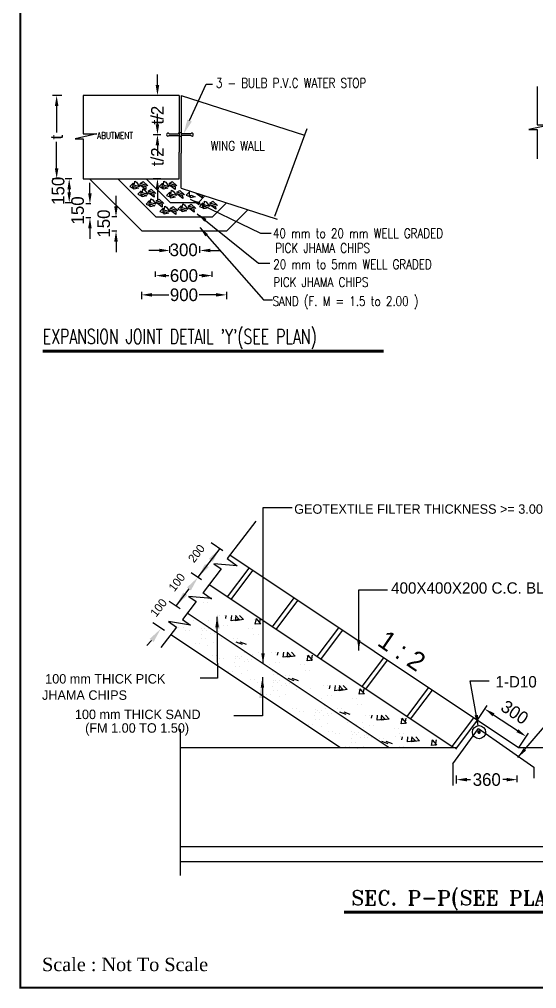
# Model space of a CAD drawing. Extents: x -377620 to 406987, y -326460 to -226264.
# Drawn here: x 280583 to 292895, y -271411 to -248352 of the extents above; entities that cross this region are included whole.
import ezdxf
from ezdxf.enums import TextEntityAlignment as Align

# ---------------------------------------------------------------- set-up
doc = ezdxf.new("R2010")
doc.units = 0
doc.header["$LTSCALE"] = 300
doc.header["$MEASUREMENT"] = 0
doc.layers.get('0').update_dxf_attribs({"linetype": 'CONTINUOUS'})
doc.layers.get('DEFPOINTS').update_dxf_attribs({"linetype": 'CONTINUOUS'})
doc.layers.add('LINE', color=7, linetype='CONTINUOUS')
doc.styles.add('BIG', font='ROMANT.SHX')
doc.styles.add('ROMANS', font='romans.shx', dxfattribs={"width": 0.8, "height": 100})
doc.dimstyles.new('3', dxfattribs={"dimtxt": 225, "dimasz": 350, "dimexe": 100, "dimexo": 25, "dimgap": 9, "dimtad": 0, "dimdec": 0, "dimzin": 0, "dimdsep": 46, "dimtxsty": 'Standard', "dimcen": 0, "dimclrd": 5, "dimclre": 6, "dimclrt": 256, "dimadec": 0, "dimazin": 0, "dimtfac": 1, "dimtdec": 0, "dimtofl": 0, "dimtmove": 2, "dimatfit": 3, "dimfxl": 1, "dimtolj": 1, "dimtzin": 0, "dimarcsym": 0})

# ---------------------------------------------------------------- blocks, each defined once
blk = doc.blocks.new('*D112')
at = {"layer": 'DEFPOINTS', "color": 0}
for p in [(291479, -265028), (292645, -265413), (292464, -265684)]:
    blk.add_point(p, dxfattribs=at)
at = {"layer": 'LINE', "color": 7, "lineweight": -2}
for p, q in [((291493, -265007), (291715, -264673)), ((291868, -264895), (292437, -265274)), ((292478, -265664), (292700, -265330))]:
    blk.add_line(p, q, dxfattribs=at)
at = {"layer": 'LINE', "color": 7}
for points in [[(291891, -264860), (291845, -264930), (291660, -264756)], [(292460, -265240), (292414, -265309), (292645, -265413)]]:
    blk.add_solid(points, dxfattribs=at)
at = {"layer": 'LINE', "color": 7, "insert": (292374, -264838), "char_height": 300, "attachment_point": 5, "rotation": 326.3099}
blk.add_mtext('\\A1;300', dxfattribs=at)
blk = doc.blocks.new('*D113')
at = {"layer": 'DEFPOINTS', "color": 0}
for p in [(290987, -266439), (290987, -266556), (292429, -266528)]:
    blk.add_point(p, dxfattribs=at)
at = {"layer": 'LINE', "color": 7, "lineweight": -2}
for p, q in [((290987, -266531), (290987, -266339)), ((291237, -266439), (291324, -266439)), ((292179, -266439), (292092, -266439)), ((292429, -266503), (292429, -266339))]:
    blk.add_line(p, q, dxfattribs=at)
at = {"layer": 'LINE', "color": 7}
for points in [[(291237, -266398), (291237, -266481), (290987, -266439)], [(292179, -266398), (292179, -266481), (292429, -266439)]]:
    blk.add_solid(points, dxfattribs=at)
at = {"layer": 'LINE', "color": 7, "insert": (291708, -266439), "char_height": 300, "attachment_point": 5}
blk.add_mtext('\\A1;360', dxfattribs=at)
blk = doc.blocks.new('*D114')
at = {"layer": 'DEFPOINTS', "color": 0}
for p in [(283488, -254811), (285512, -254811), (285512, -254906)]:
    blk.add_point(p, dxfattribs=at)
at = {"layer": 'LINE', "color": 7, "lineweight": -2}
for p, q in [((283488, -254836), (283488, -255006)), ((283738, -254906), (284141, -254906)), ((285262, -254906), (284859, -254906)), ((285512, -254836), (285512, -255006))]:
    blk.add_line(p, q, dxfattribs=at)
at = {"layer": 'LINE', "color": 7}
for points in [[(283738, -254864), (283738, -254947), (283488, -254906)], [(285262, -254864), (285262, -254947), (285512, -254906)]]:
    blk.add_solid(points, dxfattribs=at)
at = {"layer": 'LINE', "color": 7, "insert": (284500, -254906), "char_height": 300, "attachment_point": 5}
blk.add_mtext('\\A1;900', dxfattribs=at)
blk = doc.blocks.new('*D126')
at = {"layer": 'DEFPOINTS', "color": 0}
for p in [(281616, -250163), (281470, -252143), (281616, -252143)]:
    blk.add_point(p, dxfattribs=at)
at = {"layer": 'LINE', "color": 7, "lineweight": -2}
for p, q in [((281591, -250163), (281370, -250163)), ((281470, -250413), (281470, -251044)), ((281470, -251893), (281470, -251262)), ((281591, -252143), (281370, -252143))]:
    blk.add_line(p, q, dxfattribs=at)
at = {"layer": 'LINE', "color": 7}
for points in [[(281428, -250413), (281512, -250413), (281470, -250163)], [(281428, -251893), (281512, -251893), (281470, -252143)]]:
    blk.add_solid(points, dxfattribs=at)
at = {"layer": 'LINE', "color": 7, "insert": (281470, -251153), "char_height": 300, "attachment_point": 5, "rotation": 90}
blk.add_mtext('\\A1;t', dxfattribs=at)
blk = doc.blocks.new('*D127')
at = {"layer": 'DEFPOINTS', "color": 0}
for p in [(283968, -250163), (283869, -251097), (283968, -251097)]:
    blk.add_point(p, dxfattribs=at)
at = {"layer": 'LINE', "color": 7, "lineweight": -2}
for p, q in [((283869, -249913), (283869, -249663)), ((283943, -250163), (283769, -250163)), ((283943, -251097), (283769, -251097)), ((283869, -251347), (283869, -251597))]:
    blk.add_line(p, q, dxfattribs=at)
at = {"layer": 'LINE', "color": 7}
for points in [[(283827, -249913), (283911, -249913), (283869, -250163)], [(283827, -251347), (283911, -251347), (283869, -251097)]]:
    blk.add_solid(points, dxfattribs=at)
at = {"layer": 'LINE', "color": 7, "insert": (283869, -250630), "char_height": 300, "attachment_point": 5, "rotation": 90}
blk.add_mtext('\\A1;t/2', dxfattribs=at)
blk = doc.blocks.new('*D129')
at = {"layer": 'DEFPOINTS', "color": 0}
for p in [(282305, -252739), (282262, -253077), (282305, -253077)]:
    blk.add_point(p, dxfattribs=at)
at = {"layer": 'LINE', "color": 7, "lineweight": -2}
for p, q in [((282262, -252489), (282262, -252239)), ((282280, -252739), (282162, -252739)), ((282280, -253077), (282162, -253077)), ((282262, -253327), (282262, -253577))]:
    blk.add_line(p, q, dxfattribs=at)
at = {"layer": 'LINE', "color": 7}
for points in [[(282220, -252489), (282304, -252489), (282262, -252739)], [(282220, -253327), (282304, -253327), (282262, -253077)]]:
    blk.add_solid(points, dxfattribs=at)
at = {"layer": 'LINE', "color": 7, "insert": (281970, -252897), "char_height": 300, "attachment_point": 5, "rotation": 90}
blk.add_mtext('\\A1;150', dxfattribs=at)
blk = doc.blocks.new('*D130')
at = {"layer": 'DEFPOINTS', "color": 0}
for p in [(281854, -252146), (281769, -252715), (281854, -252715)]:
    blk.add_point(p, dxfattribs=at)
at = {"layer": 'LINE', "color": 7, "lineweight": -2}
for p, q in [((281829, -252146), (281669, -252146)), ((281769, -252396), (281769, -252465)), ((281829, -252715), (281669, -252715))]:
    blk.add_line(p, q, dxfattribs=at)
at = {"layer": 'LINE', "color": 7}
for points in [[(281727, -252396), (281811, -252396), (281769, -252146)], [(281727, -252465), (281811, -252465), (281769, -252715)]]:
    blk.add_solid(points, dxfattribs=at)
at = {"layer": 'LINE', "color": 7, "insert": (281506, -252431), "char_height": 300, "attachment_point": 5, "rotation": 90}
blk.add_mtext('\\A1;150', dxfattribs=at)
blk = doc.blocks.new('KHOA')
for points in [[(2.23, 3.97), (0.46, 2.17), (2.15, 1.43), (2.23, 3.97)], [(2.84, 2.25), (5.07, 1.3), (2.66, 0.78), (2.84, 2.25)], [(2.78, 2.91), (3.06, 4.99), (3.96, 4.47), (5.66, 2.1), (2.78, 2.91)], [(5.63, 3.11), (8.93, 2.17), (8.98, 0.6), (5.63, 3.11)], [(5.88, 3.84), (7.47, 4.84), (9.94, 2.55), (5.88, 3.84)]]:
    blk.add_lwpolyline(points)
blk = doc.blocks.new('*D131')
at = {"layer": 'DEFPOINTS', "color": 0}
for p in [(282926, -253052), (282883, -253389), (282926, -253389)]:
    blk.add_point(p, dxfattribs=at)
at = {"layer": 'LINE', "color": 7, "lineweight": -2}
for p, q in [((282883, -252802), (282883, -252552)), ((282901, -253052), (282783, -253052)), ((282901, -253389), (282783, -253389)), ((282883, -253639), (282883, -253889))]:
    blk.add_line(p, q, dxfattribs=at)
at = {"layer": 'LINE', "color": 7}
for points in [[(282841, -252802), (282925, -252802), (282883, -253052)], [(282841, -253639), (282925, -253639), (282883, -253389)]]:
    blk.add_solid(points, dxfattribs=at)
at = {"layer": 'LINE', "color": 7, "insert": (282591, -253210), "char_height": 300, "attachment_point": 5, "rotation": 90}
blk.add_mtext('\\A1;150', dxfattribs=at)
blk = doc.blocks.new('*D132')
at = {"layer": 'DEFPOINTS', "color": 0}
for p in [(284880, -253850), (284163, -253929), (284880, -253929)]:
    blk.add_point(p, dxfattribs=at)
at = {"layer": 'LINE', "color": 7, "lineweight": -2}
for p, q in [((283913, -253850), (283663, -253850)), ((284163, -253904), (284163, -253750)), ((284880, -253904), (284880, -253750)), ((285130, -253850), (285380, -253850))]:
    blk.add_line(p, q, dxfattribs=at)
at = {"layer": 'LINE', "color": 7}
for points in [[(283913, -253808), (283913, -253892), (284163, -253850)], [(285130, -253808), (285130, -253892), (284880, -253850)]]:
    blk.add_solid(points, dxfattribs=at)
at = {"layer": 'LINE', "color": 7, "insert": (284494, -253837), "char_height": 300, "attachment_point": 5}
blk.add_mtext('\\A1;300', dxfattribs=at)
blk = doc.blocks.new('*D133')
at = {"layer": 'DEFPOINTS', "color": 0}
for p in [(283825, -254506), (285175, -254448), (285175, -254506)]:
    blk.add_point(p, dxfattribs=at)
at = {"layer": 'LINE', "color": 7, "lineweight": -2}
for p, q in [((283825, -254481), (283825, -254348)), ((284075, -254448), (284141, -254448)), ((284925, -254448), (284859, -254448)), ((285175, -254481), (285175, -254348))]:
    blk.add_line(p, q, dxfattribs=at)
at = {"layer": 'LINE', "color": 7}
for points in [[(284075, -254406), (284075, -254490), (283825, -254448)], [(284925, -254406), (284925, -254490), (285175, -254448)]]:
    blk.add_solid(points, dxfattribs=at)
at = {"layer": 'LINE', "color": 7, "insert": (284500, -254448), "char_height": 300, "attachment_point": 5}
blk.add_mtext('\\A1;600', dxfattribs=at)
blk = doc.blocks.new('*D134')
at = {"layer": 'DEFPOINTS', "color": 0}
for p in [(283978, -251097), (283869, -252143), (283978, -252143)]:
    blk.add_point(p, dxfattribs=at)
at = {"layer": 'LINE', "color": 7, "lineweight": -2}
for p, q in [((283869, -250847), (283869, -250597)), ((283953, -251097), (283769, -251097)), ((283953, -252143), (283769, -252143)), ((283869, -252393), (283869, -252643))]:
    blk.add_line(p, q, dxfattribs=at)
at = {"layer": 'LINE', "color": 7}
for points in [[(283827, -250847), (283911, -250847), (283869, -251097)], [(283827, -252393), (283911, -252393), (283869, -252143)]]:
    blk.add_solid(points, dxfattribs=at)
at = {"layer": 'LINE', "color": 7, "insert": (283869, -251620), "char_height": 300, "attachment_point": 5, "rotation": 90}
blk.add_mtext('\\A1;t/2', dxfattribs=at)

msp = doc.modelspace()

# ---------------------------------------------------------------- linework, layer by layer
at = {"layer": 'LINE', "color": 7}
for p, q in [((284635.1272, -250757.9039), (285025.9202, -249891.5963)), ((285025.9202, -249891.5963), (285178.6954, -249891.5963)), ((284387.1638, -250163.2874), (282099.3336, -250163.2874)), ((284387.1638, -250163.2874), (284387.1638, -250467.705)), ((284432.1638, -250163.2874), (287372.753, -251107.7915)), ((284432.1638, -250163.2874), (284432.1638, -250465.1011)), ((284387.1638, -250467.705), (284387.1638, -250613.2874)), ((284387.1638, -250613.2874), (284387.1638, -251513.2874)), ((284432.1638, -250465.1011), (284432.1638, -250594.6478)), ((284432.1638, -250594.6478), (284432.1638, -251531.927)), ((284150.3051, -251076.1478), (284361.6847, -251076.1478)), ((284660.2065, -251076.1478), (284448.8269, -251076.1478)), ((286662.1111, -253031.4455), (287431.6238, -250948.4327)), ((284150.3051, -251112.1478), (284367.6734, -251112.1478)), ((284660.2065, -251112.1478), (284442.8382, -251112.1478)), ((284387.1638, -252143.2874), (284387.1638, -251513.2874)), ((284432.1638, -252370.8068), (284432.1638, -251531.927)), ((282099.3336, -252143.2874), (284387.1638, -252143.2874)), ((283494.2223, -253383.307), (282254.2026, -252143.2874)), ((283831.7223, -253045.807), (282929.2026, -252143.2874)), ((284169.2223, -252708.307), (283604.2026, -252143.2874)), ((284432.1638, -252370.8068), (286718.882, -253105.2905)), ((284169.2223, -252708.307), (284844.2223, -252708.307)), ((284844.2223, -252708.307), (284999.4973, -252553.032)), ((285181.7223, -253045.807), (285510.3982, -252717.1311)), ((285519.2223, -253383.307), (286021.2991, -252881.2302)), ((283831.7223, -253045.807), (285181.7223, -253045.807)), ((283494.2223, -253383.307), (285519.2223, -253383.307)), ((286390.3761, -255021.0709), (286606.6531, -255021.0709)), ((286210.0677, -260291.5601), (285527.4872, -261181.2051)), ((285352.3145, -260943.4465), (284833.3837, -261625.0748)), ((285425.1888, -260992.0294), (285147.7383, -260807.0624)), ((285527.4872, -261181.2051), (285765.3998, -261351.8406)), ((292463.7484, -265684.4024), (285588.8961, -261101.1676)), ((285385.9353, -261423.8217), (284953.5541, -261987.3682)), ((285045.4164, -261346.6109), (285034.4072, -261345.9928)), ((285212.5577, -261304.2302), (285385.9353, -261423.8217)), ((285765.3998, -261351.8406), (285212.5577, -261304.2302)), ((286044.8568, -261405.1414), (285531.6095, -262090.5587)), ((286133.9156, -261464.5139), (285617.1584, -262154.6185)), ((284919.3627, -261682.3941), (284673.4696, -261518.4654)), ((284619.809, -261902.3577), (284313.8269, -262298.4076)), ((285089.0812, -261855.2367), (285089.0812, -261855.2367)), ((290922.3752, -265684.4024), (285096.791, -261800.6796)), ((284529.0112, -262022.372), (284535.5437, -262032.6175)), ((285162.2491, -262131.4727), (284609.407, -262083.8623)), ((284616.1019, -262084.3597), (284789.4796, -262203.9512)), ((284929.7661, -262077.6887), (284929.7661, -262077.6887)), ((284950.39, -261985.0989), (285159.5364, -262135.1027)), ((287113.7924, -262117.7651), (286600.5452, -262803.1824)), ((284413.5366, -262372.7588), (284150.1721, -262197.1825)), ((284788.107, -262203.0045), (284463.84, -262625.6397)), ((284965.0364, -262213.7446), (284965.0364, -262213.7446)), ((285064.438, -262213.7446), (285064.438, -262213.7446)), ((287202.8512, -262177.1376), (286686.094, -262867.2422)), ((284463.84, -262625.6397), (284659.7156, -262761.1082)), ((289381.002, -265684.4024), (284575.1815, -262480.5221)), ((285354.2935, -262543.202), (285354.2935, -262543.202)), ((285453.695, -262543.202), (285453.695, -262543.202)), ((285495.349, -262608.6838), (285508.6901, -262536.3593)), ((285815.891, -262631.3548), (285625.7887, -262660.8378)), ((285625.8287, -262660.8844), (285640.3151, -262536.3593)), ((285815.891, -262631.3548), (285724.7433, -262536.3593)), ((285915.2925, -262631.3548), (285725.1902, -262660.8378)), ((285725.2302, -262660.8844), (285739.7167, -262536.3593)), ((285915.2925, -262631.3548), (285824.1449, -262536.3593)), ((286190.8409, -262621.8656), (286190.8409, -262621.8656)), ((286198.7279, -262742.8177), (286223.4429, -262608.8335)), ((286326.4516, -262731.5763), (286223.4047, -262608.7698)), ((286290.2424, -262621.8656), (286290.2424, -262621.8656)), ((286298.1294, -262742.8177), (286322.8444, -262608.8335)), ((284034.1671, -262890.5324), (283757.699, -262706.2204)), ((284320.9182, -262811.9176), (283948.6825, -263297.0729)), ((284135.4687, -262675.4095), (284320.9182, -262811.9176)), ((284659.7156, -262761.1082), (284135.4687, -262675.4095)), ((284378.1969, -262823.6667), (284378.1969, -262823.6667)), ((284477.5984, -262823.6667), (284477.5984, -262823.6667)), ((284732.6521, -262656.1434), (284732.6521, -262656.1434)), ((284919.6276, -262838.3368), (284919.6276, -262838.3368)), ((284937.9229, -262703.6806), (284937.9229, -262703.6806)), ((284978.6127, -262853.6297), (284978.6127, -262853.6297)), ((285076.3998, -262641.8537), (285076.3998, -262641.8537)), ((285078.0142, -262853.6297), (285078.0142, -262853.6297)), ((285300.2804, -262835.84), (285300.2804, -262835.84)), ((285438.7573, -262774.0131), (285438.7573, -262774.0131)), ((285538.1589, -262774.0131), (285538.1589, -262774.0131)), ((286031.5258, -262844.3176), (286031.5258, -262844.3176)), ((286130.9274, -262844.3176), (286130.9274, -262844.3176)), ((286326.4516, -262731.5762), (286198.6896, -262742.754)), ((288179.2577, -262828.0753), (287666.0105, -263513.4926)), ((288224.9722, -265684.4024), (284183.9744, -262990.4039)), ((284540.0179, -262884.6011), (284540.0179, -262884.6011)), ((284639.4195, -262884.6011), (284639.4195, -262884.6011)), ((284914.0993, -262986.9584), (284914.0993, -262986.9584)), ((284920.6668, -263084.3221), (284920.6668, -263084.3221)), ((284932.4712, -262900.6742), (284932.4712, -262900.6742)), ((285020.0684, -263084.3221), (285020.0684, -263084.3221)), ((285031.8727, -262900.6742), (285031.8727, -262900.6742)), ((285130.0375, -262968.2413), (285130.0375, -262968.2413)), ((285219.0452, -262920.7492), (285219.0452, -262920.7492)), ((285229.439, -262968.2413), (285229.439, -262968.2413)), ((285318.4467, -262920.7492), (285318.4467, -262920.7492)), ((285379.2459, -263008.7774), (285379.2459, -263008.7774)), ((285392.0895, -263071.1147), (285392.0895, -263071.1147)), ((285491.4911, -263071.1147), (285491.4911, -263071.1147)), ((285678.6635, -263091.1897), (285678.6635, -263091.1897)), ((285778.0651, -263091.1897), (285778.0651, -263091.1897)), ((286166.1976, -262980.3736), (286166.1976, -262980.3736)), ((286265.5992, -262980.3736), (286265.5992, -262980.3736)), ((288268.3165, -262887.4478), (287751.5593, -263577.5524)), ((283731.108, -263126.838), (283615.4182, -263250.8224)), ((284766.3232, -263189.4506), (284766.3232, -263189.4506)), ((284865.7247, -263189.4506), (284865.7247, -263189.4506)), ((285070.9955, -263236.9878), (285070.9955, -263236.9878)), ((285209.4724, -263175.1609), (285209.4724, -263175.1609)), ((285892.0523, -263223.5835), (285742.3877, -263166.1326)), ((285991.4538, -263223.5835), (285841.7892, -263166.1326)), ((285178.9713, -263490.3008), (285178.9713, -263490.3008)), ((285278.3728, -263490.3008), (285278.3728, -263490.3008)), ((285340.7924, -263551.2353), (285340.7924, -263551.2353)), ((285440.1939, -263551.2353), (285440.1939, -263551.2353)), ((285720.402, -263504.971), (285720.402, -263504.971)), ((285779.3871, -263520.2639), (285779.3871, -263520.2639)), ((285878.7887, -263520.2639), (285878.7887, -263520.2639)), ((285933.8133, -263422.7724), (285933.8133, -263422.7724)), ((286139.0841, -263470.3095), (286139.0841, -263470.3095)), ((286277.561, -263408.4826), (286277.561, -263408.4826)), ((286588.8206, -263409.8263), (286588.8206, -263409.8263)), ((286688.2222, -263409.8263), (286688.2222, -263409.8263)), ((286729.8761, -263475.3081), (286743.2172, -263402.9836)), ((287050.4181, -263497.9791), (286860.3158, -263527.4621)), ((286860.3558, -263527.5087), (286874.8423, -263402.9836)), ((287050.4182, -263497.9791), (286959.2705, -263402.9836)), ((287149.8197, -263497.9791), (286959.7174, -263527.4621)), ((286959.7574, -263527.5087), (286974.2438, -263402.9836)), ((287149.8197, -263497.9791), (287058.672, -263402.9836)), ((287425.368, -263488.4899), (287425.368, -263488.4899)), ((287433.2551, -263609.442), (287457.97, -263475.4578)), ((287560.9787, -263598.2006), (287457.9319, -263475.3941)), ((287524.7696, -263488.4899), (287524.7696, -263488.4899)), ((287532.6566, -263609.442), (287557.3716, -263475.4578)), ((289247.8643, -263540.4797), (288734.6171, -264225.897)), ((285714.8738, -263653.5926), (285714.8738, -263653.5926)), ((285721.4413, -263750.9563), (285721.4413, -263750.9563)), ((285733.2457, -263567.3084), (285733.2457, -263567.3084)), ((285820.8428, -263750.9563), (285820.8428, -263750.9563)), ((285832.6472, -263567.3084), (285832.6472, -263567.3084)), ((285930.8119, -263634.8755), (285930.8119, -263634.8755)), ((286019.8197, -263587.3834), (286019.8197, -263587.3834)), ((286030.2135, -263634.8755), (286030.2135, -263634.8755)), ((286119.2212, -263587.3834), (286119.2212, -263587.3834)), ((286534.8076, -263702.4643), (286534.8076, -263702.4643)), ((286673.2845, -263640.6374), (286673.2845, -263640.6374)), ((286772.686, -263640.6374), (286772.686, -263640.6374)), ((287266.053, -263710.9419), (287266.053, -263710.9419)), ((287365.4545, -263710.9419), (287365.4545, -263710.9419)), ((287560.9788, -263598.2005), (287433.2168, -263609.3783)), ((289336.9231, -263599.8522), (288820.1659, -264289.9568)), ((285567.0976, -263856.0848), (285567.0976, -263856.0848)), ((285666.4992, -263856.0848), (285666.4992, -263856.0848)), ((285871.77, -263903.622), (285871.77, -263903.622)), ((286010.2469, -263841.7951), (286010.2469, -263841.7951)), ((286613.7731, -263875.4017), (286613.7731, -263875.4017)), ((286626.6167, -263937.739), (286626.6167, -263937.739)), ((286726.0182, -263937.739), (286726.0182, -263937.739)), ((286913.1907, -263957.814), (286913.1907, -263957.814)), ((287012.5922, -263957.814), (287012.5922, -263957.814)), ((287400.7248, -263846.9979), (287400.7248, -263846.9979)), ((287500.1263, -263846.9979), (287500.1263, -263846.9979)), ((286079.8417, -264056.9397), (286079.8417, -264056.9397)), ((286179.2433, -264056.9397), (286179.2433, -264056.9397)), ((286241.6628, -264117.8741), (286241.6628, -264117.8741)), ((286341.0643, -264117.8741), (286341.0643, -264117.8741)), ((286615.7442, -264220.2314), (286615.7442, -264220.2314)), ((286621.2725, -264071.6098), (286621.2725, -264071.6098)), ((286634.1161, -264133.9472), (286634.1161, -264133.9472)), ((286680.2575, -264086.9027), (286680.2575, -264086.9027)), ((286733.5176, -264133.9472), (286733.5176, -264133.9472)), ((286779.6591, -264086.9027), (286779.6591, -264086.9027)), ((286831.6824, -264201.5143), (286831.6824, -264201.5143)), ((286920.6901, -264154.0222), (286920.6901, -264154.0222)), ((286931.0839, -264201.5143), (286931.0839, -264201.5143)), ((287126.5794, -264090.2078), (286976.9148, -264032.7569)), ((287020.0916, -264154.0222), (287020.0916, -264154.0222)), ((287225.981, -264090.2078), (287076.3164, -264032.7569)), ((287823.3478, -264209.7874), (287823.3478, -264209.7874)), ((287922.7493, -264209.7874), (287922.7493, -264209.7874)), ((287964.4033, -264275.2692), (287977.7444, -264202.9447)), ((288094.883, -264327.4698), (288109.3695, -264202.9447)), ((288284.9453, -264297.9402), (288193.7976, -264202.9447)), ((288194.2845, -264327.4698), (288208.771, -264202.9447)), ((288384.3469, -264297.9402), (288293.1992, -264202.9447)), ((286467.968, -264422.7236), (286467.968, -264422.7236)), ((286567.3696, -264422.7236), (286567.3696, -264422.7236)), ((286622.3117, -264317.5951), (286622.3117, -264317.5951)), ((286721.7133, -264317.5951), (286721.7133, -264317.5951)), ((286772.6404, -264470.2608), (286772.6404, -264470.2608)), ((286911.1173, -264408.4339), (286911.1173, -264408.4339)), ((287168.3404, -264289.3967), (287168.3404, -264289.3967)), ((287373.6112, -264336.9338), (287373.6112, -264336.9338)), ((287512.0882, -264275.1069), (287512.0882, -264275.1069)), ((287907.8117, -264440.5986), (287907.8117, -264440.5986)), ((288007.2132, -264440.5986), (288007.2132, -264440.5986)), ((288284.9453, -264297.9402), (288094.843, -264327.4233)), ((288384.3468, -264297.9402), (288194.2445, -264327.4233)), ((288659.8952, -264288.4511), (288659.8952, -264288.4511)), ((288795.5059, -264398.1617), (288667.744, -264409.3394)), ((288667.7822, -264409.4031), (288692.4972, -264275.4189)), ((288795.5059, -264398.1617), (288692.459, -264275.3552)), ((288759.2967, -264288.4511), (288759.2967, -264288.4511)), ((288767.1838, -264409.4031), (288791.8987, -264275.4189)), ((290316.4703, -264252.8837), (289803.2231, -264938.301)), ((290405.5291, -264312.2562), (289888.7719, -265002.3608)), ((287769.3347, -264502.4255), (287769.3347, -264502.4255)), ((287848.3002, -264675.3628), (287848.3002, -264675.3628)), ((288500.5801, -264510.903), (288500.5801, -264510.903)), ((288599.9817, -264510.903), (288599.9817, -264510.903)), ((288635.252, -264646.959), (288635.252, -264646.959)), ((288734.6535, -264646.959), (288734.6535, -264646.959)), ((287080.81, -264756.9054), (287080.81, -264756.9054)), ((287180.2116, -264756.9054), (287180.2116, -264756.9054)), ((287242.6311, -264817.8399), (287242.6311, -264817.8399)), ((287342.0326, -264817.8399), (287342.0326, -264817.8399)), ((287616.7125, -264920.1971), (287616.7125, -264920.1971)), ((287622.2408, -264771.5756), (287622.2408, -264771.5756)), ((287635.0844, -264833.913), (287635.0844, -264833.913)), ((287681.2258, -264786.8685), (287681.2258, -264786.8685)), ((287734.4859, -264833.913), (287734.4859, -264833.913)), ((287780.6274, -264786.8685), (287780.6274, -264786.8685)), ((287832.6507, -264901.48), (287832.6507, -264901.48)), ((287861.1439, -264737.7002), (287861.1439, -264737.7002)), ((287921.6584, -264853.9879), (287921.6584, -264853.9879)), ((287932.0522, -264901.48), (287932.0522, -264901.48)), ((287960.5454, -264737.7002), (287960.5454, -264737.7002)), ((288021.0599, -264853.9879), (288021.0599, -264853.9879)), ((288147.7179, -264757.7751), (288147.7179, -264757.7751)), ((288361.1066, -264890.1689), (288211.442, -264832.718)), ((288247.1194, -264757.7751), (288247.1194, -264757.7751)), ((288460.5081, -264890.1689), (288310.8435, -264832.718)), ((288824.3152, -264909.7532), (288824.3152, -264909.7532)), ((288923.7167, -264909.7532), (288923.7167, -264909.7532)), ((288965.3707, -264975.235), (288978.7118, -264902.9105)), ((289095.8504, -265027.4356), (289110.3368, -264902.9105)), ((289285.9127, -264997.906), (289194.765, -264902.9105)), ((289195.2519, -265027.4356), (289209.7384, -264902.9105)), ((289385.3142, -264997.906), (289294.1665, -264902.9105)), ((287468.9363, -265122.6894), (287468.9363, -265122.6894)), ((287568.3379, -265122.6894), (287568.3379, -265122.6894)), ((287623.28, -265017.5608), (287623.28, -265017.5608)), ((287722.6816, -265017.5608), (287722.6816, -265017.5608)), ((287773.6087, -265170.2265), (287773.6087, -265170.2265)), ((287912.0856, -265108.3996), (287912.0856, -265108.3996)), ((288402.8676, -265089.3578), (288402.8676, -265089.3578)), ((288608.1384, -265136.895), (288608.1384, -265136.895)), ((288746.6153, -265075.068), (288746.6153, -265075.068)), ((288908.779, -265140.5643), (288908.779, -265140.5643)), ((289008.1806, -265140.5643), (289008.1806, -265140.5643)), ((289285.9127, -264997.9059), (289095.8104, -265027.389)), ((289385.3142, -264997.9059), (289195.2119, -265027.389)), ((289660.8626, -264988.4168), (289660.8626, -264988.4168)), ((289796.4733, -265098.1274), (289668.7113, -265109.3052)), ((289668.7496, -265109.3689), (289693.4646, -264975.3846)), ((289796.4733, -265098.1275), (289693.4264, -264975.321)), ((289760.2641, -264988.4168), (289760.2641, -264988.4168)), ((289768.1511, -265109.3689), (289792.8661, -264975.3846)), ((291389.8227, -264968.452), (290876.5755, -265653.8693)), ((291478.8815, -265027.8245), (290962.1243, -265717.9291)), ((284407.4492, -265236.6645), (284407.4492, -268717.2843)), ((287948.3155, -265290.2126), (287948.3155, -265290.2126)), ((288047.717, -265290.2126), (288047.717, -265290.2126)), ((288110.1365, -265351.1471), (288110.1365, -265351.1471)), ((288209.5381, -265351.1471), (288209.5381, -265351.1471)), ((288489.7462, -265304.8828), (288489.7462, -265304.8828)), ((288502.5898, -265367.2202), (288502.5898, -265367.2202)), ((288548.7313, -265320.1757), (288548.7313, -265320.1757)), ((288601.9913, -265367.2202), (288601.9913, -265367.2202)), ((288648.1328, -265320.1757), (288648.1328, -265320.1757)), ((288770.3021, -265202.3912), (288770.3021, -265202.3912)), ((288789.1638, -265387.2952), (288789.1638, -265387.2952)), ((288849.2676, -265375.3285), (288849.2676, -265375.3285)), ((288888.5654, -265387.2952), (288888.5654, -265387.2952)), ((289501.5475, -265210.8688), (289501.5475, -265210.8688)), ((289600.949, -265210.8688), (289600.949, -265210.8688)), ((289636.2193, -265346.9247), (289636.2193, -265346.9247)), ((289735.6209, -265346.9247), (289735.6209, -265346.9247)), ((288484.2179, -265453.5043), (288484.2179, -265453.5043)), ((288490.7854, -265550.868), (288490.7854, -265550.868)), ((288590.187, -265550.868), (288590.187, -265550.868)), ((288700.1561, -265434.7873), (288700.1561, -265434.7873)), ((288799.5576, -265434.7873), (288799.5576, -265434.7873)), ((288862.1112, -265437.6659), (288862.1112, -265437.6659)), ((288961.5128, -265437.6659), (288961.5128, -265437.6659)), ((289148.6852, -265457.7409), (289148.6852, -265457.7409)), ((289362.074, -265590.1347), (289212.4093, -265532.6838)), ((289248.0868, -265457.7409), (289248.0868, -265457.7409)), ((289461.4755, -265590.1347), (289311.8109, -265532.6838)), ((289546.5166, -265423.8705), (289546.5166, -265423.8705)), ((289645.9182, -265423.8705), (289645.9182, -265423.8705)), ((289687.5721, -265489.3523), (289700.9132, -265417.0278)), ((290008.1142, -265512.0233), (289818.0118, -265541.5063)), ((289818.0518, -265541.5529), (289832.5383, -265417.0278)), ((290008.1142, -265512.0233), (289916.9665, -265417.0278)), ((290107.5157, -265512.0233), (289917.4134, -265541.5063)), ((289917.4534, -265541.5529), (289931.9398, -265417.0278)), ((290107.5157, -265512.0233), (290016.368, -265417.0278)), ((290383.0641, -265502.5341), (290383.0641, -265502.5341)), ((290518.6748, -265612.2447), (290390.9128, -265623.4225)), ((290390.9511, -265623.4862), (290415.666, -265489.502)), ((290518.6748, -265612.2448), (290415.6279, -265489.4383)), ((290482.4656, -265502.5341), (290482.4656, -265502.5341)), ((290490.3526, -265623.4862), (290515.0676, -265489.502)), ((290987.2294, -265684.4024), (284407.4492, -265684.4024)), ((288336.4418, -265655.9966), (288336.4418, -265655.9966)), ((288435.8433, -265655.9966), (288435.8433, -265655.9966)), ((288641.1141, -265703.5338), (288641.1141, -265703.5338)), ((288779.591, -265641.7068), (288779.591, -265641.7068)), ((289630.9805, -265654.6816), (289630.9805, -265654.6816)), ((289730.382, -265654.6816), (289730.382, -265654.6816)), ((296784.0547, -265684.4024), (292463.7484, -265684.4024)), ((290899, -266064), (290899, -266577)), ((296784.0547, -268035.6524), (284407.4492, -268035.6524)), ((296784.0547, -268392.4024), (284407.4492, -268392.4024))]:
    msp.add_line(p, q, dxfattribs=at)
at = {"layer": 'LINE', "color": 7, "lineweight": 40, "const_width": 42.8247}
msp.add_lwpolyline([(280603.958, -271389.4538), (341109.158, -271389.4538), (341109.158, -228603.6338), (280603.958, -228603.6338)], close=True, dxfattribs=at)
at = {"layer": 'LINE', "color": 7}
for points in [[(292905.5839, -249948.5836), (292905.5839, -250860.331), (293232.2839, -250860.331), (292713.4339, -250975.531), (292905.5839, -250975.531), (292905.5839, -251670.2888)], [(282099.3336, -250163.2874), (282099.3336, -251075.0348), (282426.0336, -251075.0348), (281907.1836, -251190.2348), (282099.3336, -251190.2348), (282099.3336, -252143.2874)], [(284635.2785, -252455.1004), (284555.8107, -252536.3879), (284631.9653, -252569.5229), (284635.2785, -252455.1004)], [(284663.019, -252532.6761), (284763.2326, -252575.4626), (284654.8824, -252599.0984), (284663.019, -252532.6761)], [(284788.3694, -252494.0209), (284936.9874, -252536.4942), (284939.2532, -252607.0384), (284788.3694, -252494.0209)], [(290899, -266064), (291514, -265224), (292827, -266146), (292827, -266403)]]:
    msp.add_lwpolyline(points, dxfattribs=at)
at = {"layer": 'LINE', "color": 7, "const_width": 75}
for points in [[(281139.2675, -256247.4889), (289251.2644, -256247.4889)], [(294421.7136, -269591.1736), (288312.4705, -269591.1736)]]:
    msp.add_lwpolyline(points, dxfattribs=at)
at = {"layer": 'LINE', "color": 7, "const_width": 43.2}
msp.add_lwpolyline([(291501.929, -265308.2873, 1), (291545.129, -265308.2873, 1)], format="xyb", close=True, dxfattribs=at)
at = {"layer": 'LINE', "color": 7}
msp.add_circle((291523.529, -265308.2873), 156.7127, dxfattribs=at)
for centre, radius, start, end in [((284121.7558, -251094.1478), 33.75, 32.23095264, 327.76904736), ((284405.2558, -251087.3978), 45, 14.47751219, 165.52248781), ((284688.7558, -251094.1478), 33.75, 212.23095264, 147.76904736), ((284405.2558, -251087.3978), 45, 213.36701297, 326.63298703)]:
    msp.add_arc(centre, radius, start, end, dxfattribs=at)
for points in [[(284688.3007, -250781.8905), (284581.9537, -250733.9172), (284491.2072, -251076.9447)], [(285186.7176, -261257.2624), (285093.8906, -261186.5923), (285352.3145, -260943.4465)], [(284999.0057, -261311.2721), (285091.827, -261381.9497), (284833.3837, -261625.0748)], [(284666.0228, -261937.9535), (284573.5952, -261866.762), (284833.3837, -261625.0748)], [(284483.0053, -261986.5079), (284575.0172, -262058.236), (284313.8269, -262298.4076)], [(285355.02, -262851.2256), (285238.3533, -262851.2256), (285296.6866, -262501.2256)], [(283776.8915, -263162.9857), (283685.3246, -263090.6904), (283947.9938, -262852.1372)], [(286408.7523, -264496.2023), (286292.0856, -264496.2023), (286350.419, -264146.2023)]]:
    msp.add_solid(points, dxfattribs=at)

# ---------------------------------------------------------------- block references
at = {"layer": 'LINE', "color": 7, "xscale": 45, "yscale": 45, "zscale": 45}
for p in [(283189.2973, -252429.3181), (283887.1988, -252429.3181), (283384.4847, -252612.0072), (284066.6437, -252638.2182), (283577.4745, -252843.6611), (284852.6501, -252897.5189), (283906.3969, -253022.2522), (284336.297, -252966.5163)]:
    msp.add_blockref('KHOA', p, dxfattribs=at)

# ---------------------------------------------------------------- texts
at = {"layer": 'LINE', "color": 7}
for s, height, style, width, p in [('3 - BULB P.V.C WATER STOP', 225, 'ROMANS', 0.8, (285260.4295, -249978.5694)), ('ABUTMENT', 157.5, 'ROMANS', 0.8, (282432.8849, -251195.5203)), ('WING WALL', 225, 'ROMANS', 0.8, (285137.3269, -251472.842)), ('40 mm to 20 mm WELL GRADED ', 225, 'ROMANS', 0.8, (286617.8507, -253554.3519)), ('PICK JHAMA CHIPS', 225, 'ROMANS', 0.8, (286671.9035, -253903.2225)), ('20 mm to 5mm WELL GRADED ', 225, 'ROMANS', 0.8, (286626.4945, -254292.2447)), ('PICK JHAMA CHIPS', 225, 'ROMANS', 0.8, (286630.0844, -254717.307)), ('SAND (F. M = 1.5 to 2.00 )', 225, 'ROMANS', 0.8, (286607.8883, -255168.1431)), ("EXPANSION JOINT DETAIL 'Y'(SEE PLAN)", 350, 'BIG', 0.7, (281139.976, -256073.1105))]:
    msp.add_text(s, height=height, dxfattribs=dict(at, style=style, width=width)).set_placement(p)
for s, height, p in [(' GEOTEXTILE FILTER THICKNESS >= 3.00 mm', 225, (287041.3472, -260113.7692)), ('1-D10', 270, (291915.1249, -264245.5133))]:
    msp.add_text(s, height=height, dxfattribs=at).set_placement(p)
for s, height, rotation, p in [('200', 200, 52.40326598, (284740.9888, -261295.0897)), ('100', 200, 52.40326598, (284273.0023, -261981.5345)), ('100', 200, 52.40326598, (283838.819, -262586.3754)), ('1 : 2', 450.42084, 325.6705587, (289077.4577, -263228.4179))]:
    msp.add_text(s, height=height, rotation=rotation, dxfattribs=at).set_placement(p)
for s, height, p in [('400X400X200 C.C. BLOCK', 270, (289431.1914, -261879.9167)), ('100 mm THICK PICK', 225, (281197.019, -264040.9539)), ('JHAMA CHIPS', 225, (281122.1892, -264427.8904)), ('100 mm THICK SAND', 225, (281904.3584, -264886.5575)), ('(FM 1.00 TO 1.50)', 225, (282147.7472, -265210.0354))]:
    msp.add_text(s, height=height, dxfattribs=at).set_placement(p, align=Align.MIDDLE_LEFT)
at = {"layer": 'LINE', "color": 7, "style": 'BIG'}
msp.add_text('SEC. P-P(SEE PLAN)', height=350, dxfattribs=at).set_placement((288484.5461, -269425.2536))
at = {"layer": 'LINE', "color": 7, "insert": (283098.5216, -271001.9375), "char_height": 318.399938, "width": 23569.937769, "attachment_point": 8}
msp.add_mtext('{\\fTimes New Roman|b0|i0|c0|p18;Scale : Not To Scale}', dxfattribs=at)

# ---------------------------------------------------------------- dimensions: what is measured, and where the dimension line sits
at = {"layer": 'LINE', "color": 7}
for base, p1, p2, text, picture, middle in [((283868.95, -251096.9234), (283968.1961, -250163.2874), (283968.1961, -251096.9234), 't/2', '*D127', (283868.95, -250630.1054)), ((281469.9152, -252143.2874), (281616.3215, -250163.2874), (281616.3215, -252143.2874), 't', '*D126', (281469.9152, -251153.2874)), ((283868.95, -252143.2874), (283977.7772, -251096.9234), (283977.7772, -252143.2874), 't/2', '*D134', (283868.95, -251620.1054)), ((281769.0213, -252715.0575), (281854.4787, -252146.2589), (281854.4787, -252715.0575), '150', '*D130', (281505.5213, -252430.6582))]:
    dim = msp.add_linear_dim(base=base, p1=p1, p2=p2, angle=90, text=text, dimstyle='3', override={"dimtxt": 300, "dimasz": 250, "dimclrd": 7, "dimclre": 7, "dimclrt": 7}, dxfattribs=at)
    dim.commit()
    dim.dimension.update_dxf_attribs({"geometry": picture, "text_midpoint": middle})
for base, p1, p2, angle, text, picture, middle, dimtype in [((282261.988, -253076.5866), (282304.6727, -252739.0866), (282304.6727, -253076.5866), 90, '150', '*D129', (281970.3094, -252896.9894), 160), ((282882.8468, -253389.272), (282925.5315, -253051.772), (282925.5315, -253389.272), 90, '150', '*D131', (282591.1682, -253209.6749), 160), ((292644.6509, -265413.0486), (291478.8815, -265027.8245), (292463.7484, -265684.4024), 326.30993247, '300', '*D112', (292374, -264838), 161)]:
    dim = msp.add_linear_dim(base=base, p1=p1, p2=p2, angle=angle, text=text, dimstyle='3', override={"dimtxt": 300, "dimasz": 250, "dimclrd": 7, "dimclre": 7, "dimclrt": 7}, dxfattribs=at)
    dim.commit()
    dim.dimension.update_dxf_attribs({"geometry": picture, "text_midpoint": middle, "dimtype": dimtype})
for base, p1, p2, text, picture, middle in [((284880.1154, -253849.9678), (284162.8717, -253929.2465), (284880.1154, -253929.434), '300', '*D132', (284493.6793, -253837)), ((285174.8717, -254448.0926), (283825.1217, -254505.8374), (285174.8717, -254505.6499), '600', '*D133', (284499.9967, -254448.0926))]:
    dim = msp.add_linear_dim(base=base, p1=p1, p2=p2, text=text, dimstyle='3', override={"dimtxt": 300, "dimasz": 250, "dimclrd": 7, "dimclre": 7, "dimclrt": 7}, dxfattribs=at)
    dim.commit()
    dim.dimension.update_dxf_attribs({"geometry": picture, "text_midpoint": middle, "dimtype": 160})
for base, p1, p2, text, picture, middle in [((285512.3717, -254905.6214), (283487.7984, -254810.7183), (285512.3717, -254810.8951), '900', '*D114', (284500.085, -254905.6214)), ((290987.2294, -266439.3188), (292429.2767, -266527.8569), (290987.2294, -266556.4126), '360', '*D113', (291708.2531, -266439.3188))]:
    dim = msp.add_linear_dim(base=base, p1=p1, p2=p2, text=text, dimstyle='3', override={"dimtxt": 300, "dimasz": 250, "dimclrd": 7, "dimclre": 7, "dimclrt": 7}, dxfattribs=at)
    dim.commit()
    dim.dimension.update_dxf_attribs({"geometry": picture, "text_midpoint": middle})

# ---------------------------------------------------------------- leaders
for points in [[(284647.6393, -252633.0349), (286318.4178, -253434.5231), (286575.925, -253434.5231)], [(284818.5542, -252974.3143), (286271.3277, -254154.5716), (286541.9425, -254154.5716)], [(284875.5256, -253301.3734), (286390.3761, -255021.0709)], [(286382, -263681), (286382, -259966), (287077, -259966)], [(288662.1462, -263364.0471), (288662.1462, -261924.5163), (289343.2222, -261924.5163)], [(285286.4159, -262564.4565), (285299.9455, -264025.0032), (284884.9242, -264025.0032)], [(286368.125, -264003.9872), (286368.125, -264923.6873), (285687.0488, -264923.6873)], [(291505, -265152), (291311, -264090), (291764, -264090)], [(292450, -265910), (293619, -264550), (293929, -264550)]]:
    msp.add_leader(points, dimstyle='3', override={"dimtxt": 300, "dimasz": 250, "dimclrd": 7, "dimclre": 7, "dimclrt": 7}, dxfattribs=at)

doc.saveas('drawing.dxf')
